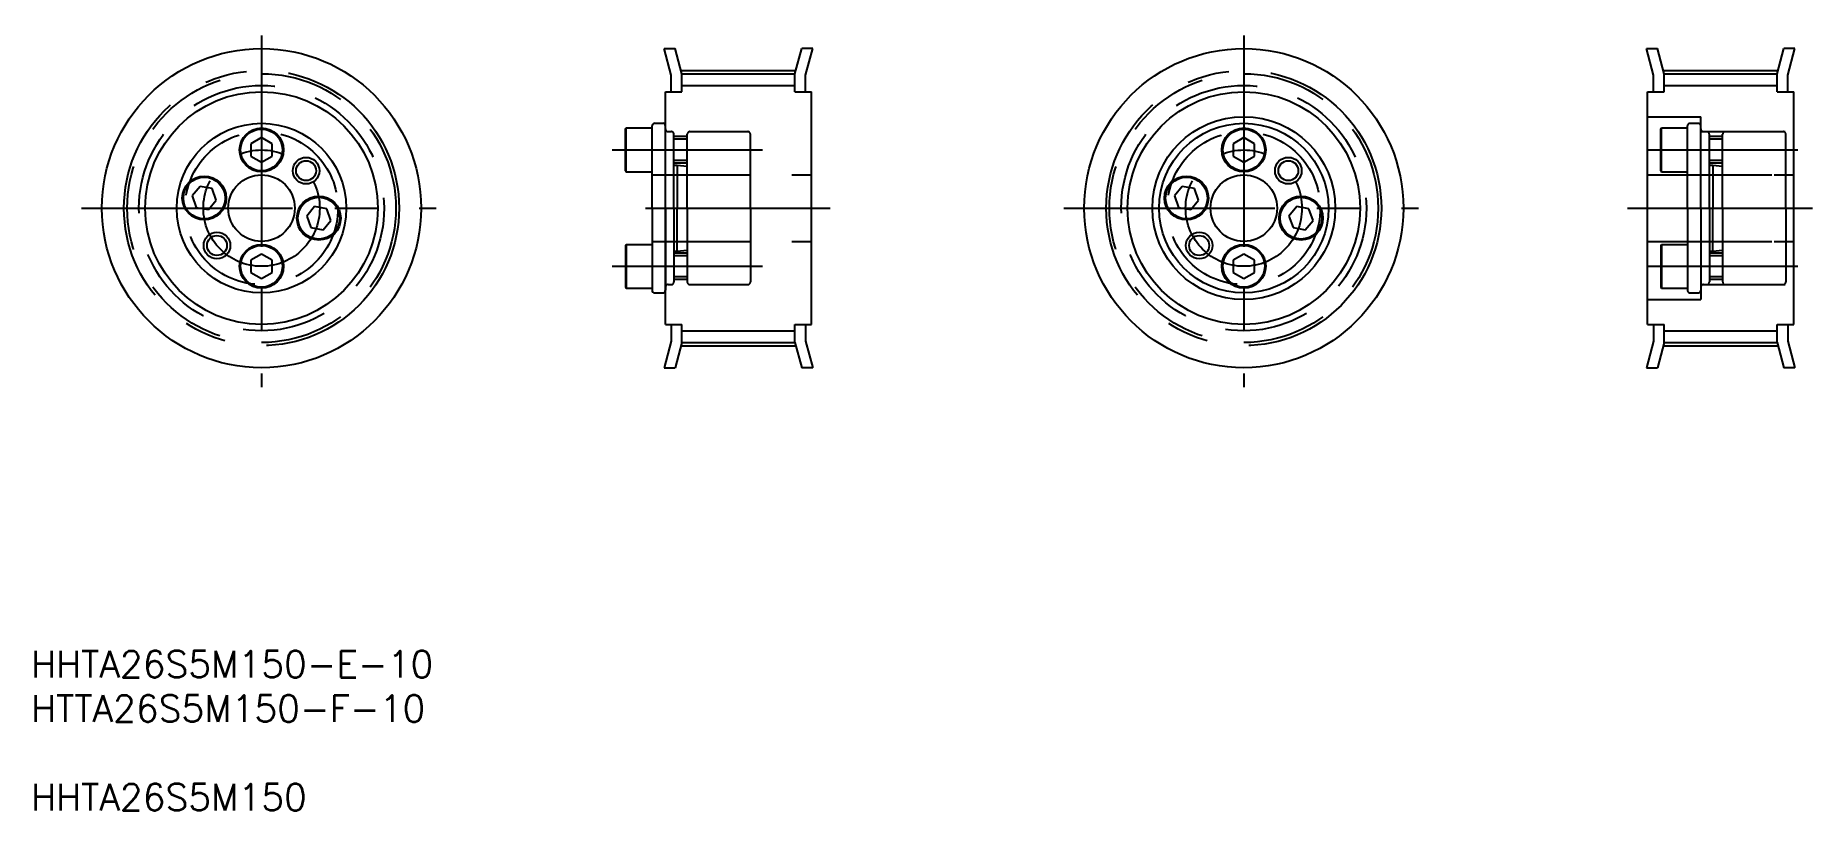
# Model space of a CAD drawing. Extents: x 16 to 283, y 12 to 128.
import ezdxf

# ---------------------------------------------------------------- set-up
doc = ezdxf.new("R2010")
doc.units = 0
doc.header["$PDMODE"] = 1
doc.linetypes.add('CENTER', pattern=[50.8, 31.75, -6.35, 6.35, -6.35])
doc.linetypes.add('DASHED', pattern=[19.05, 12.7, -6.35])
doc.layers.get('0').update_dxf_attribs({"linetype": 'CONTINUOUS'})
doc.layers.add('CENTER', color=1, linetype='CENTER')
doc.styles.add('MISUMI', font='txt.shx')

# ---------------------------------------------------------------- blocks, each defined once
blk = doc.blocks.new('*U5')
at = {"color": 7, "linetype": 'CONTINUOUS', "style": 'MISUMI'}
for s, p in [('HHTA26S5M150-E-10', (15.05, 31.56)), ('HTTA26S5M150-F-10', (15.05, 24.9)), ('HHTA26S5M150', (15.05, 11.56))]:
    blk.add_text(s, height=4, dxfattribs=at).set_placement(p)

msp = doc.modelspace()

# ---------------------------------------------------------------- linework, layer by layer
at = {"color": 7, "linetype": 'CONTINUOUS'}
for p, q in [((111.37, 122.14), (110.29, 126.14)), ((110.29, 126.14), (111.95, 126.14)), ((112.97, 122.35), (111.95, 126.14)), ((129.97, 122.35), (130.98, 126.14)), ((132.64, 126.14), (130.98, 126.14)), ((131.57, 122.14), (132.64, 126.14)), ((259.11, 122.14), (258.04, 126.14)), ((258.04, 126.14), (259.7, 126.14)), ((260.71, 122.35), (259.7, 126.14)), ((277.71, 122.35), (278.73, 126.14)), ((280.39, 126.14), (278.73, 126.14)), ((279.31, 122.14), (280.39, 126.14)), ((111.37, 119.64), (111.37, 122.14)), ((112.97, 122.35), (129.97, 122.35)), ((112.97, 119.64), (112.97, 122.35)), ((129.97, 119.64), (129.97, 122.35)), ((131.57, 119.64), (131.57, 122.14)), ((259.11, 119.64), (259.11, 122.14)), ((260.71, 122.35), (277.71, 122.35)), ((260.71, 119.64), (260.71, 122.35)), ((277.71, 119.64), (277.71, 122.35)), ((279.31, 119.64), (279.31, 122.14)), ((110.47, 84.64), (110.47, 119.64)), ((110.47, 119.64), (112.97, 119.64)), ((129.97, 119.64), (132.47, 119.64)), ((132.47, 84.64), (132.47, 119.64)), ((258.21, 84.64), (258.21, 119.64)), ((258.21, 119.64), (260.71, 119.64)), ((277.71, 119.64), (280.21, 119.64)), ((280.21, 84.64), (280.21, 119.64)), ((49.73, 112.74), (48.13, 111.82)), ((51.33, 111.82), (49.73, 112.74)), ((104.47, 114.03), (104.56, 114.19)), ((104.47, 107.76), (104.47, 114.03)), ((104.56, 107.59), (104.56, 114.19)), ((104.56, 114.19), (108.47, 114.19)), ((108.47, 102.14), (108.47, 114.49)), ((108.47, 107.59), (108.47, 114.19)), ((108.47, 108.89), (108.47, 112.89)), ((108.87, 114.89), (110.07, 114.89)), ((110.47, 102.14), (110.47, 114.49)), ((197.48, 112.74), (195.88, 111.82)), ((199.08, 111.82), (197.48, 112.74)), ((48.13, 111.82), (48.13, 109.97)), ((48.13, 109.97), (49.73, 109.05)), ((49.73, 109.05), (51.33, 109.97)), ((51.33, 109.97), (51.33, 111.82)), ((195.88, 111.82), (195.88, 109.97)), ((195.88, 109.97), (197.48, 109.05)), ((197.48, 109.05), (199.08, 109.97)), ((199.08, 109.97), (199.08, 111.82)), ((104.47, 107.76), (104.56, 107.59)), ((104.56, 107.59), (108.47, 107.59)), ((108.47, 108.32), (108.47, 108.32)), ((40.48, 105.4), (39.29, 103.98)), ((42.3, 105.08), (40.48, 105.4)), ((42.93, 103.34), (42.3, 105.08)), ((108.47, 105.23), (108.47, 105.23)), ((188.23, 105.4), (187.04, 103.98)), ((190.05, 105.08), (188.23, 105.4)), ((190.68, 103.34), (190.05, 105.08)), ((39.29, 103.98), (39.92, 102.25)), ((39.92, 102.25), (41.74, 101.93)), ((41.74, 101.93), (42.93, 103.34)), ((57.71, 102.36), (56.53, 100.95)), ((59.53, 102.04), (57.71, 102.36)), ((60.16, 100.3), (59.53, 102.04)), ((108.47, 102.14), (108.47, 89.79)), ((110.47, 102.14), (110.47, 89.79)), ((187.04, 103.98), (187.67, 102.25)), ((187.67, 102.25), (189.49, 101.93)), ((189.49, 101.93), (190.68, 103.34)), ((205.46, 102.36), (204.27, 100.95)), ((207.28, 102.04), (205.46, 102.36)), ((207.91, 100.3), (207.28, 102.04)), ((56.53, 100.95), (57.16, 99.21)), ((57.16, 99.21), (58.98, 98.89)), ((58.98, 98.89), (60.16, 100.3)), ((204.27, 100.95), (204.91, 99.21)), ((204.91, 99.21), (206.73, 98.89)), ((206.73, 98.89), (207.91, 100.3)), ((104.47, 96.53), (104.56, 96.69)), ((104.47, 96.53), (104.47, 90.26)), ((104.56, 96.69), (108.47, 96.69)), ((104.56, 96.69), (104.56, 90.09)), ((108.47, 96.69), (108.47, 90.09)), ((49.73, 95.24), (48.13, 94.32)), ((48.13, 94.32), (48.13, 92.47)), ((51.33, 94.32), (49.73, 95.24)), ((51.33, 92.47), (51.33, 94.32)), ((108.47, 95.39), (108.47, 91.39)), ((197.48, 95.24), (195.88, 94.32)), ((195.88, 94.32), (195.88, 92.47)), ((199.08, 94.32), (197.48, 95.24)), ((199.08, 92.47), (199.08, 94.32)), ((48.13, 92.47), (49.73, 91.55)), ((49.73, 91.55), (51.33, 92.47)), ((195.88, 92.47), (197.48, 91.55)), ((197.48, 91.55), (199.08, 92.47)), ((104.47, 90.26), (104.56, 90.09)), ((104.56, 90.09), (108.47, 90.09)), ((108.87, 89.39), (110.07, 89.39)), ((110.47, 84.64), (112.97, 84.64)), ((111.37, 84.64), (111.37, 82.15)), ((112.97, 81.93), (112.97, 84.64)), ((129.97, 81.93), (129.97, 84.64)), ((129.97, 84.64), (132.47, 84.64)), ((131.57, 84.64), (131.57, 82.15)), ((258.21, 84.64), (260.71, 84.64)), ((259.11, 84.64), (259.11, 82.15)), ((260.71, 81.93), (260.71, 84.64)), ((277.71, 81.93), (277.71, 84.64)), ((277.71, 84.64), (280.21, 84.64)), ((279.31, 84.64), (279.31, 82.15)), ((111.37, 82.15), (110.29, 78.14)), ((112.97, 81.93), (111.95, 78.14)), ((112.97, 81.93), (129.97, 81.93)), ((129.97, 81.93), (130.98, 78.14)), ((131.57, 82.15), (132.64, 78.14)), ((259.11, 82.15), (258.04, 78.14)), ((260.71, 81.93), (259.7, 78.14)), ((260.71, 81.93), (277.71, 81.93)), ((277.71, 81.93), (278.73, 78.14)), ((279.31, 82.15), (280.39, 78.14)), ((110.29, 78.14), (111.95, 78.14)), ((132.64, 78.14), (130.98, 78.14)), ((258.04, 78.14), (259.7, 78.14)), ((280.39, 78.14), (278.73, 78.14))]:
    msp.add_line(p, q, dxfattribs=at)
at = {"color": 3, "linetype": 'CONTINUOUS'}
for p, q in [((112.97, 120.58), (129.97, 120.58)), ((260.71, 120.58), (277.71, 120.58)), ((112.97, 83.7), (129.97, 83.7)), ((260.71, 83.7), (277.71, 83.7))]:
    msp.add_line(p, q, dxfattribs=at)
at = {"color": 3, "linetype": 'DASHED'}
for p, q in [((258.21, 115.89), (266.21, 115.89)), ((266.21, 113.64), (266.21, 115.89)), ((110.88, 113.64), (111.37, 113.64)), ((111.77, 102.14), (111.77, 113.24)), ((113.77, 112.89), (111.77, 112.89)), ((113.77, 112.49), (111.77, 112.49)), ((113.77, 102.14), (113.77, 113.24)), ((114.17, 113.64), (122.87, 113.64)), ((123.27, 102.14), (123.27, 113.24)), ((260.21, 114.03), (260.31, 114.19)), ((260.21, 107.76), (260.21, 114.03)), ((260.31, 107.59), (260.31, 114.19)), ((260.31, 114.19), (264.21, 114.19)), ((264.21, 102.14), (264.21, 114.49)), ((264.21, 107.59), (264.21, 114.19)), ((264.21, 108.89), (264.21, 112.89)), ((264.61, 114.89), (265.81, 114.89)), ((266.21, 102.14), (266.21, 114.49)), ((266.21, 113.64), (280.21, 113.64)), ((266.62, 113.64), (267.11, 113.64)), ((267.51, 102.14), (267.51, 113.24)), ((269.51, 112.89), (267.51, 112.89)), ((269.51, 112.49), (267.51, 112.49)), ((269.51, 102.14), (269.51, 113.24)), ((269.91, 113.64), (278.61, 113.64)), ((279.01, 102.14), (279.01, 113.24)), ((108.47, 107.14), (123.27, 107.14)), ((110.47, 107.14), (132.47, 107.14)), ((113.77, 109.29), (111.77, 109.29)), ((113.77, 108.89), (111.77, 108.89)), ((111.77, 108.59), (112.27, 108.59)), ((112.27, 108.59), (112.27, 102.14)), ((112.27, 108.59), (113.77, 108.44)), ((258.21, 107.14), (280.21, 107.14)), ((260.21, 107.76), (260.31, 107.59)), ((260.31, 107.59), (264.21, 107.59)), ((264.21, 108.32), (264.21, 108.32)), ((264.21, 107.14), (279.01, 107.14)), ((269.51, 109.29), (267.51, 109.29)), ((269.51, 108.89), (267.51, 108.89)), ((267.51, 108.59), (268.01, 108.59)), ((268.01, 108.59), (268.01, 102.14)), ((268.01, 108.59), (269.51, 108.44)), ((264.21, 105.23), (264.21, 105.23)), ((111.77, 102.14), (111.77, 91.04)), ((112.27, 95.69), (112.27, 102.14)), ((113.77, 102.14), (113.77, 91.04)), ((123.27, 102.14), (123.27, 91.04)), ((264.21, 102.14), (264.21, 89.79)), ((266.21, 102.14), (266.21, 89.79)), ((267.51, 102.14), (267.51, 91.04)), ((268.01, 95.69), (268.01, 102.14)), ((269.51, 102.14), (269.51, 91.04)), ((279.01, 102.14), (279.01, 91.04)), ((108.47, 97.14), (123.27, 97.14)), ((110.47, 97.14), (132.47, 97.14)), ((258.21, 97.14), (280.21, 97.14)), ((260.21, 96.53), (260.31, 96.69)), ((260.21, 96.53), (260.21, 90.26)), ((260.31, 96.69), (264.21, 96.69)), ((260.31, 96.69), (260.31, 90.09)), ((264.21, 97.14), (279.01, 97.14)), ((264.21, 96.69), (264.21, 90.09)), ((111.77, 95.69), (112.27, 95.69)), ((113.77, 95.39), (111.77, 95.39)), ((113.77, 94.99), (111.77, 94.99)), ((112.27, 95.69), (113.77, 95.84)), ((264.21, 95.39), (264.21, 91.39)), ((267.51, 95.69), (268.01, 95.69)), ((269.51, 95.39), (267.51, 95.39)), ((269.51, 94.99), (267.51, 94.99)), ((268.01, 95.69), (269.51, 95.84)), ((113.77, 91.79), (111.77, 91.79)), ((113.77, 91.39), (111.77, 91.39)), ((269.51, 91.79), (267.51, 91.79)), ((269.51, 91.39), (267.51, 91.39)), ((110.88, 90.64), (111.37, 90.64)), ((114.17, 90.64), (122.87, 90.64)), ((258.21, 88.39), (266.21, 88.39)), ((260.21, 90.26), (260.31, 90.09)), ((260.31, 90.09), (264.21, 90.09)), ((264.61, 89.39), (265.81, 89.39)), ((266.21, 90.64), (266.21, 88.39)), ((266.21, 90.64), (280.21, 90.64)), ((266.62, 90.64), (267.11, 90.64)), ((269.91, 90.64), (278.61, 90.64))]:
    msp.add_line(p, q, dxfattribs=at)
at = {"color": 7, "linetype": 'CONTINUOUS'}
for centre, radius in [((49.73, 102.14), 24), ((197.48, 102.14), 24), ((49.73, 102.14), 17.5), ((197.48, 102.14), 17.5), ((197.48, 102.14), 13.75), ((49.73, 102.14), 12.75), ((49.73, 110.89), 3.3), ((49.73, 110.89), 3.14), ((197.48, 102.14), 12.75), ((197.48, 110.89), 3.3), ((197.48, 110.89), 3.14), ((204.18, 107.77), 2), ((49.73, 102.14), 5), ((56.43, 107.77), 1.5), ((188.86, 103.66), 3.3), ((197.48, 102.14), 5), ((204.18, 107.77), 1.5), ((188.86, 103.66), 3.14), ((58.35, 100.63), 3.3), ((58.35, 100.63), 3.14), ((206.09, 100.63), 3.3), ((206.09, 100.63), 3.14), ((43.03, 96.52), 1.5), ((49.73, 93.39), 3.3), ((49.73, 93.39), 3.14), ((190.77, 96.52), 2), ((190.77, 96.52), 1.5), ((197.48, 93.39), 3.3), ((197.48, 93.39), 3.14)]:
    msp.add_circle(centre, radius, dxfattribs=at)
at = {"color": 3, "linetype": 'DASHED'}
for centre, radius in [((49.73, 102.14), 20.21), ((49.73, 102.14), 18.44), ((197.48, 102.14), 20.21), ((197.48, 102.14), 18.44), ((49.73, 102.14), 11.5), ((197.48, 102.14), 11.5)]:
    msp.add_circle(centre, radius, dxfattribs=at)
at = {"color": 3}
for centre in [(56.43, 107.77), (43.03, 96.52)]:
    msp.add_circle(centre, 2, dxfattribs=at)
at = {"color": 7}
for radius in [3.3, 3.14]:
    msp.add_circle((41.11, 103.66), radius, dxfattribs=at)
at = {"color": 7, "linetype": 'CONTINUOUS'}
for centre, start, end in [((108.87, 114.49), 90, 180), ((110.07, 114.49), 0, 90), ((108.87, 89.79), 180, 270), ((110.07, 89.79), 270, 0)]:
    msp.add_arc(centre, 0.4, start, end, dxfattribs=at)
at = {"color": 3, "linetype": 'DASHED'}
for centre, radius, start, end in [((110.88, 114.05), 0.41, 180, 270), ((111.37, 113.24), 0.4, 0, 90), ((114.17, 113.24), 0.4, 90, 180), ((122.87, 113.24), 0.4, 0, 90), ((264.61, 114.49), 0.4, 90, 180), ((265.81, 114.49), 0.4, 0, 90), ((266.62, 114.05), 0.41, 180, 270), ((267.11, 113.24), 0.4, 0, 90), ((269.91, 113.24), 0.4, 90, 180), ((278.61, 113.24), 0.4, 0, 90), ((111.37, 91.04), 0.4, 270, 0), ((114.17, 91.04), 0.4, 180, 270), ((122.87, 91.04), 0.4, 270, 0), ((267.11, 91.04), 0.4, 270, 0), ((269.91, 91.04), 0.4, 180, 270), ((278.61, 91.04), 0.4, 270, 0), ((110.88, 90.23), 0.41, 90, 180), ((264.61, 89.79), 0.4, 180, 270), ((265.81, 89.79), 0.4, 270, 0), ((266.62, 90.23), 0.41, 90, 180)]:
    msp.add_arc(centre, radius, start, end, dxfattribs=at)
at = {"color": 7, "linetype": 'CONTINUOUS'}
for p in [(199.34, 126.85), (197.34, 124.35), (200.64, 121.65), (201.14, 121.65), (200.64, 113.05), (201.14, 113.05), (197.34, 110.35), (199.34, 107.85), (197.34, 106.6)]:
    msp.add_point(p, dxfattribs=at)
at = {"layer": 'CENTER', "color": 1, "linetype": 'CENTER'}
for p, q in [((49.73, 128.09), (49.73, 75.22)), ((197.48, 128.09), (197.48, 75.22)), ((112.97, 122.83), (129.97, 122.83)), ((260.71, 122.83), (277.71, 122.83)), ((102.47, 110.89), (125.07, 110.89)), ((258.21, 110.89), (280.81, 110.89)), ((22.64, 102.14), (75.99, 102.14)), ((107.47, 102.14), (135.27, 102.14)), ((170.39, 102.14), (223.74, 102.14)), ((255.21, 102.14), (283.02, 102.14)), ((102.47, 93.39), (125.07, 93.39)), ((258.21, 93.39), (280.81, 93.39)), ((112.97, 81.45), (129.97, 81.45)), ((260.71, 81.45), (277.71, 81.45))]:
    msp.add_line(p, q, dxfattribs=at)
for centre, radius in [((49.73, 102.14), 20.69), ((197.48, 102.14), 20.69), ((49.73, 102.14), 8.75), ((197.48, 102.14), 8.75)]:
    msp.add_circle(centre, radius, dxfattribs=at)

# ---------------------------------------------------------------- block references
at = {"color": 7, "linetype": 'CONTINUOUS'}
msp.add_blockref('*U5', (0, 0), dxfattribs=at)

doc.saveas('drawing.dxf')
